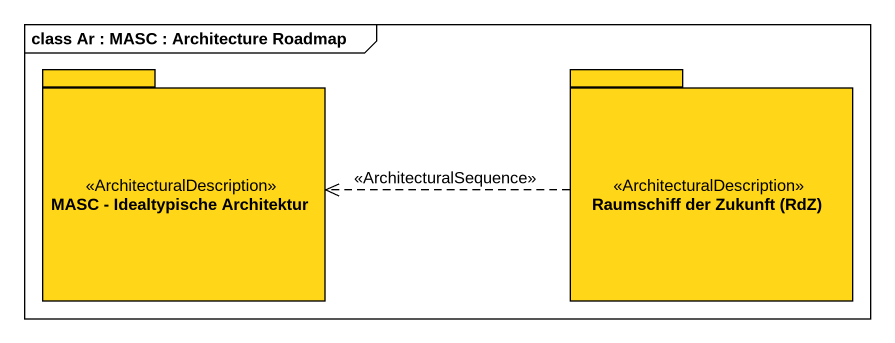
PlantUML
@startuml
mainframe class Ar : MASC : Architecture Roadmap
package "MASC - Idealtypische Architektur" as MASC_Idealtypische <<ArchitecturalDescription>> #FFD618 {
}
package "Raumschiff der Zukunft (RdZ)" as Raumschiff_der_Zukunft_RdZ <<ArchitecturalDescription>> #FFD618 {
}
Raumschiff_der_Zukunft_RdZ .left.> MASC_Idealtypische : <<ArchitecturalSequence>>
@enduml
